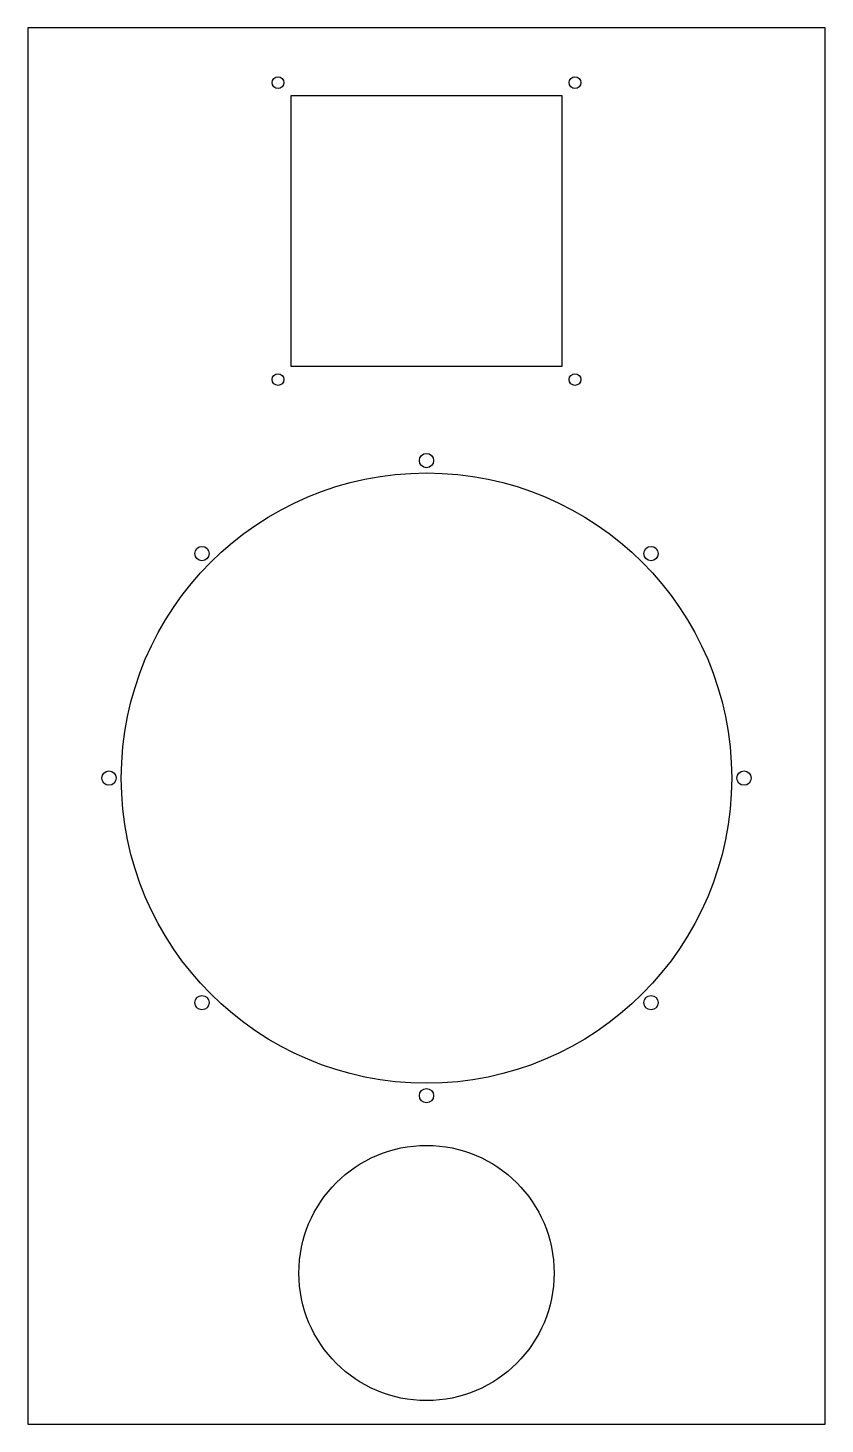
# Model space of a CAD drawing. Header units: millimetres. Extents: x -318 to -12, y 12 to 548.
import ezdxf

# ---------------------------------------------------------------- set-up
doc = ezdxf.new("R2010")
doc.units = ezdxf.units.MM
doc.layers.get('0').update_dxf_attribs({"linetype": 'CONTINUOUS'})

msp = doc.modelspace()

# ---------------------------------------------------------------- linework, layer by layer
for points in [[(-12, 12), (-12, 548), (-318, 548), (-318, 12)], [(-217, 522), (-113, 522), (-113, 418), (-217, 418)]]:
    msp.add_lwpolyline(points, close=True)
for centre, radius in [((-222, 527), 2.25), ((-108, 527), 2.25), ((-222, 413), 2.25), ((-108, 413), 2.25), ((-165, 381.9), 2.75), ((-165, 260), 117.15), ((-251.2, 346.2), 2.75), ((-78.8, 346.2), 2.75), ((-286.9, 260), 2.75), ((-43.1, 260), 2.75), ((-251.2, 173.8), 2.75), ((-78.8, 173.8), 2.75), ((-165, 138.1), 2.75), ((-165, 70), 48.99)]:
    msp.add_circle(centre, radius)

doc.saveas('drawing.dxf')
